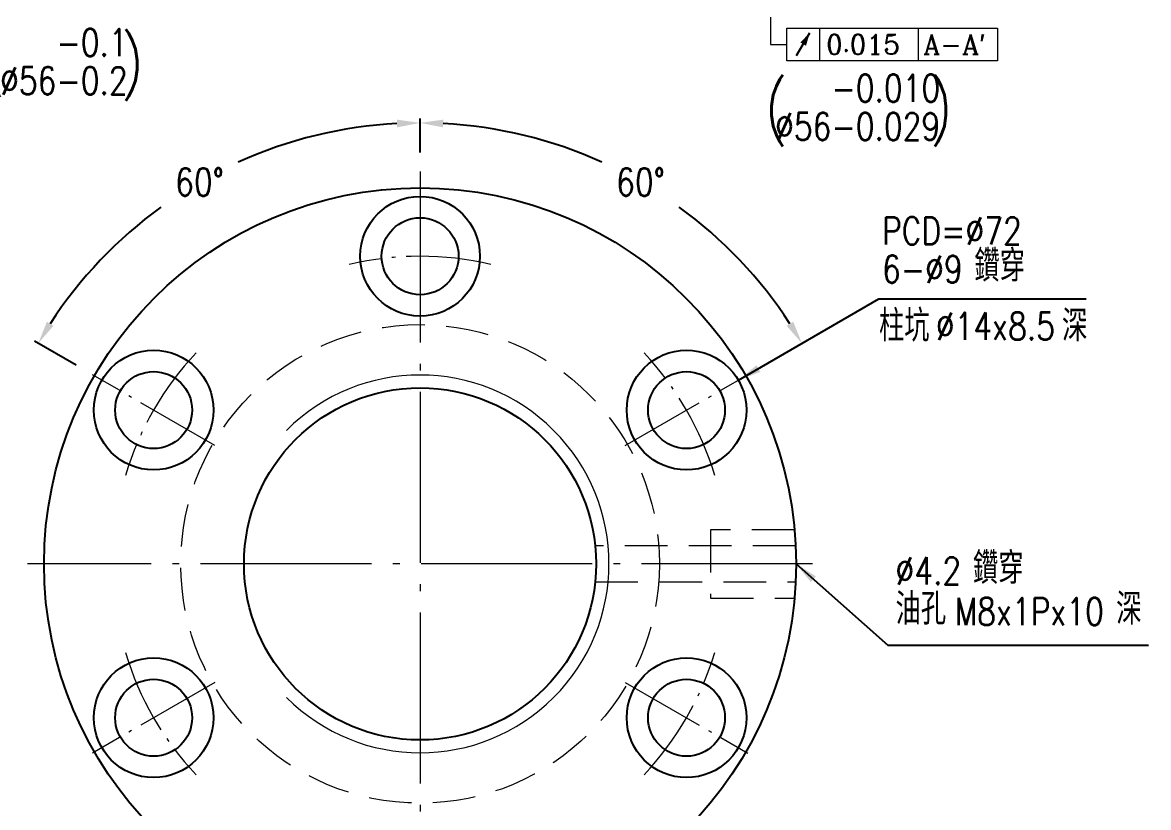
# Model space of a CAD drawing. Header units: millimetres. Extents: x -1046 to -629, y -1674 to -1379.
# Drawn here: x -886.6 to -754.9, y -1613.2 to -1521.4 of the extents above; entities that cross this region are included whole.
import ezdxf
from ezdxf.enums import TextEntityAlignment as Align

# ---------------------------------------------------------------- set-up
doc = ezdxf.new("R2010")
doc.units = ezdxf.units.MM
doc.linetypes.add('CenLine', pattern=[25.8, 20, -2.5, 0.8, -2.5])
doc.linetypes.add('HidLine', pattern=[7.5, 5, -2.5])
doc.layers.get('DEFPOINTS').update_dxf_attribs({"linetype": 'CONTINUOUS'})
doc.layers.add('04', color=4, linetype='CONTINUOUS')
for name, color, linetype, lineweight in [('cen', 1, 'CenLine', 13), ('DIM', 6, 'CONTINUOUS', 9), ('hat', 4, 'CONTINUOUS', 9), ('hid', 5, 'HidLine', 15), ('str', 7, 'CONTINUOUS', 25), ('txt', 3, 'CONTINUOUS', 9)]:
    doc.layers.add(name, color=color, linetype=linetype, lineweight=lineweight)
doc.styles.add('ROMANC', font='romanc')
doc.styles.add('SIMPLEX', font='simplex.shx', dxfattribs={"width": 0.8, "height": 3.2, "bigfont": 'chineset.shx'})
doc.dimstyles.new('STANDARD$2', dxfattribs={"dimscale": 0, "dimtxt": 6, "dimasz": 5, "dimexe": 0.5, "dimexo": 2.2, "dimgap": 2.2, "dimtad": 0, "dimtih": 1, "dimtoh": 1, "dimdec": 3, "dimrnd": 0.0005, "dimdsep": 46, "dimtxsty": 'SIMPLEX', "dimcen": 0.09, "dimclrd": 6, "dimclre": 6, "dimclrt": 3, "dimadec": 1, "dimazin": 2, "dimtp": -0.1, "dimtm": 0.2, "dimtfac": 1, "dimtdec": 3, "dimtmove": 2, "dimatfit": 3, "dimfxl": 0, "dimtvp": 0.790698, "dimarcsym": 0})
doc.dimstyles.new('STANDARD$7', dxfattribs={"dimscale": 0, "dimtxt": 5.5, "dimasz": 5, "dimexe": 0.5, "dimexo": 2, "dimgap": 2.2, "dimtad": 1, "dimdec": 3, "dimrnd": 0.0005, "dimdsep": 46, "dimtxsty": 'SIMPLEX', "dimcen": 0.09, "dimclrd": 6, "dimclre": 6, "dimclrt": 3, "dimadec": 1, "dimazin": 2, "dimtp": -0.1, "dimtm": 0.2, "dimtfac": 1, "dimtdec": 3, "dimtmove": 2, "dimatfit": 3, "dimfxl": 0, "dimtvp": 0.790698, "dimarcsym": 0})

# ---------------------------------------------------------------- blocks, each defined once
blk = doc.blocks.new('DeflectionToleranceA-N')
at = {"layer": '04'}
blk.add_line((2.28, -2.57), (5.33, 2.7), dxfattribs=at)
blk.add_lwpolyline([(5.33, 2.7, 0, 1.52, 0), (3.8, 0.07, 1.52, 1.52, 0)], format="xyseb", dxfattribs=at)
at = {"layer": 'hat'}
for p, q in [((7.61, 3.8), (7.61, -3.8)), ((30.43, 3.8), (30.43, -3.8))]:
    blk.add_line(p, q, dxfattribs=at)
blk.add_lwpolyline([(0, 3.8), (48.87, 3.8), (48.87, -3.8), (0, -3.8)], close=True, dxfattribs=at)
at = {"layer": 'hat', "style": 'ROMANC', "flags": 8}
for tag, p in [('0.015', (9.09, -0.01)), ("A-A'", (31.63, 0.02))]:
    blk.add_attdef(tag, text='', height=4.56, dxfattribs=at).set_placement(p, align=Align.MIDDLE_LEFT)
blk = doc.blocks.new('*D129')
at = {"layer": 'DEFPOINTS', "color": 0}
for p in [(-840.11, -1538.8), (-806.94, -1545.19), (-801.76, -1562.58), (-816.1, -1570.86), (-840.11, -1630.64)]:
    blk.add_point(p, dxfattribs=at)
at = {"layer": 'DIM', "color": 6, "lineweight": -2}
for p, q in [((-840.11, -1536.6), (-840.11, -1532.62)), ((-799.85, -1561.48), (-794.99, -1558.67))]:
    blk.add_line(p, q, dxfattribs=at)
for start, end in [(65.6378, 87.0016), (32.9984, 54.0205)]:
    blk.add_arc((-840.11, -1584.72), 51.6, start, end, dxfattribs=at)
at = {"layer": 'DIM', "color": 6}
for points in [[(-837.42, -1533.64), (-837.4, -1532.74), (-840.11, -1533.12)], [(-796.45, -1556.39), (-797.22, -1556.86), (-795.42, -1558.92)]]:
    blk.add_solid(points, dxfattribs=at)
at = {"layer": 'DIM', "color": 3, "insert": (-814.31, -1540.04), "char_height": 3.2, "attachment_point": 5, "style": 'SIMPLEX'}
blk.add_mtext('60°', dxfattribs=at)
blk = doc.blocks.new('*D130')
at = {"layer": 'DEFPOINTS', "color": 0}
for p in [(-857.76, -1536.23), (-840.11, -1538.8), (-878.46, -1562.58), (-864.11, -1570.86), (-840.11, -1630.64)]:
    blk.add_point(p, dxfattribs=at)
at = {"layer": 'DIM', "color": 6, "lineweight": -2}
for p, q in [((-840.11, -1536.6), (-840.11, -1532.62)), ((-880.36, -1561.48), (-885.23, -1558.67))]:
    blk.add_line(p, q, dxfattribs=at)
for start, end in [(92.9984, 114.3622), (125.9795, 147.0016)]:
    blk.add_arc((-840.11, -1584.72), 51.6, start, end, dxfattribs=at)
at = {"layer": 'DIM', "color": 6}
for points in [[(-842.82, -1532.74), (-842.8, -1533.64), (-840.11, -1533.12)], [(-883, -1556.86), (-883.77, -1556.39), (-884.79, -1558.92)]]:
    blk.add_solid(points, dxfattribs=at)
at = {"layer": 'DIM', "color": 3, "insert": (-865.91, -1540.04), "char_height": 3.2, "attachment_point": 5, "style": 'SIMPLEX'}
blk.add_mtext('60°', dxfattribs=at)

msp = doc.modelspace()

# ---------------------------------------------------------------- linework, layer by layer
at = {"layer": 'cen'}
for p, q in [((-840.1078, -1538.8025), (-840.1078, -1630.6425)), ((-794.1878, -1584.7225), (-886.0278, -1584.7225))]:
    msp.add_line(p, q, dxfattribs=at)
at = {"layer": 'cen', "ltscale": 0.5}
for p, q in [((-864.114, -1570.8625), (-878.4554, -1562.5825)), ((-816.1016, -1570.8625), (-801.7602, -1562.5825)), ((-864.114, -1598.5825), (-878.4554, -1606.8625)), ((-816.1016, -1598.5825), (-801.7602, -1606.8625))]:
    msp.add_line(p, q, dxfattribs=at)
for start, end in [(76.702928, 103.297072), (136.702928, 163.297072), (16.702928, 43.297072), (196.702928, 223.297072), (316.702928, 343.297072)]:
    msp.add_arc((-840.1078, -1584.7225), 36, start, end, dxfattribs=at)
at = {"layer": 'DIM'}
msp.add_lwpolyline([(-799.1207, -1520.7355), (-799.1207, -1523.9355), (-797.2007, -1523.9355)], dxfattribs=at)
at = {"layer": 'hat'}
msp.add_arc((-840.1078, -1584.7225), 22.1, 225, 135, dxfattribs=at)
at = {"layer": 'hid'}
for p, q in [((-796.29, -1580.7225), (-806.1078, -1580.7225)), ((-806.1078, -1580.7225), (-806.1078, -1588.7225)), ((-796.158, -1582.6225), (-819.6151, -1582.6225)), ((-819.6151, -1586.8225), (-796.158, -1586.8225)), ((-806.1078, -1588.7225), (-796.29, -1588.7225))]:
    msp.add_line(p, q, dxfattribs=at)
msp.add_circle((-840.1078, -1584.7225), 28, dxfattribs=at)
at = {"layer": 'str'}
for centre, radius in [((-840.1078, -1584.7225), 44), ((-840.1078, -1548.7225), 7), ((-840.1078, -1548.7225), 4.5), ((-871.2847, -1566.7225), 7), ((-808.9309, -1566.7225), 7), ((-871.2847, -1566.7225), 4.5), ((-808.9309, -1566.7225), 4.5), ((-840.1078, -1584.7225), 20.6), ((-871.2847, -1602.7225), 7), ((-808.9309, -1602.7225), 7), ((-871.2847, -1602.7225), 4.5), ((-808.9309, -1602.7225), 4.5)]:
    msp.add_circle(centre, radius, dxfattribs=at)

# ---------------------------------------------------------------- block references
at = {"layer": 'hat', "xscale": 0.504759792806371, "yscale": 0.504759792806371, "zscale": 0.504759792806371}
msp.add_blockref('DeflectionToleranceA-N', (-797.2007, -1523.9355), dxfattribs=at).add_auto_attribs({"A-A'": "A-A'", '0.015': '0.015'})

# ---------------------------------------------------------------- texts
at = {"layer": 'txt', "style": 'SIMPLEX', "width": 0.8}
for s, p in [('(    )', (-881.7861, -1525.9409)), ('(     )', (-788.7753, -1531.2955))]:
    msp.add_text(s, height=5.5, dxfattribs=at).set_placement(p, align=Align.MIDDLE_CENTER)
for s, height, p in [('PCD=%%c72', 3.2, (-786.0561, -1548.3207)), ('鑽穿', 3.7, (-775.2472, -1552.8007)), ('6-%%c9', 3.2, (-786.0561, -1552.8007)), ('鑽穿', 3.7, (-775.4169, -1588.1723)), ('%%c4.2', 3.2, (-784.4798, -1588.0935)), ('油孔', 3.7, (-784.4798, -1592.9425)), ('M8x1Px10', 3.2, (-777.5497, -1592.8419)), ('深', 3.7, (-758.6613, -1592.9425))]:
    msp.add_text(s, height=height, dxfattribs=at).set_placement(p, align=Align.BOTTOM_LEFT)
for s, height, p in [('柱坑', 3.7, (-786.4143, -1555.0025)), ('%%c14x8.5', 3.2, (-779.7543, -1555.3041)), ('深', 3.7, (-764.9989, -1555.0025))]:
    msp.add_text(s, height=height, dxfattribs=at).set_placement(p, align=Align.TOP_LEFT)
at = {"layer": 'txt', "char_height": 3.2, "width": 32, "attachment_point": 5, "style": 'SIMPLEX'}
for s, insert in [('%%C56{\\W0.3;}\\S-0.1^ -0.2;', (-881.7861, -1525.9409)), ('%%C56{\\W0.3;}\\S-0.010^ -0.029;', (-788.9101, -1531.2955))]:
    msp.add_mtext(s, dxfattribs=dict(at, insert=insert))

# ---------------------------------------------------------------- dimensions: what is measured, and where the dimension line sits
at = {"layer": 'DIM'}
for base, line1, picture, middle in [((-857.7561, -1536.2344), ((-864.114, -1570.8625), (-878.4554, -1562.5825)), '*D130', (-865.9078, -1540.0356)), ((-806.94, -1545.1946), ((-816.1016, -1570.8625), (-801.7602, -1562.5825)), '*D129', (-814.3078, -1540.0356))]:
    dim = msp.add_angular_dim_2l(base=base, line1=line1, line2=((-840.1078, -1538.8025), (-840.1078, -1630.6425)), dimstyle='STANDARD$2', override={"dimscale": 1, "dimtxt": 3.2, "dimasz": 2.7, "dimgap": 1.832883, "dimtdec": 0, "dimarcsym": 1}, dxfattribs=at)
    dim.commit()
    dim.dimension.update_dxf_attribs({"geometry": picture, "text_midpoint": middle})

# ---------------------------------------------------------------- leaders
for points in [[(-802.8687, -1563.2225), (-786.4143, -1553.7225), (-762.1538, -1553.7225)], [(-796.1078, -1584.7225), (-785.3898, -1594.2225), (-754.8798, -1594.2225)]]:
    msp.add_leader(points, dimstyle='STANDARD$7', override={"dimscale": 1, "dimtxt": 3.2, "dimasz": 2.7, "dimgap": 1.832883, "dimtdec": 0, "dimarcsym": 1}, dxfattribs=at)

doc.saveas('drawing.dxf')
